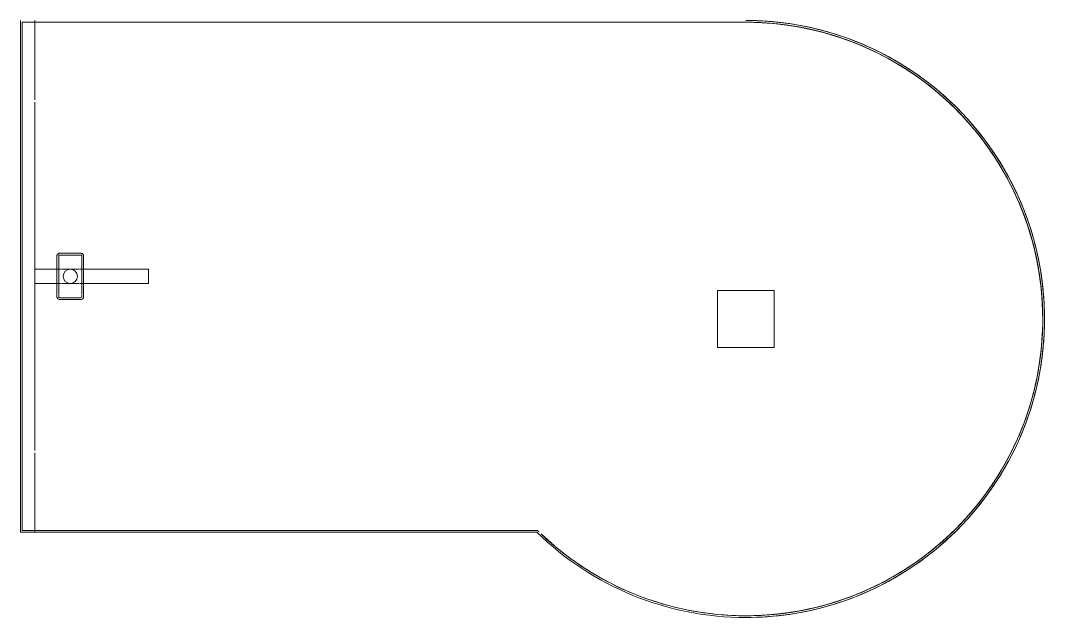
# Model space of a CAD drawing. Header units: inches. Extents: x 0 to 2535, y 0 to 2052.
# Drawn here: x 1863.6 to 1935.6, y 1928.2 to 1970.2 of the extents above; entities that cross this region are included whole.
import ezdxf

# ---------------------------------------------------------------- set-up
doc = ezdxf.new("R2010")
doc.units = ezdxf.units.IN
doc.header["$MEASUREMENT"] = 0
doc.layers.add('I-FURN', color=30, linetype='Continuous', lineweight=9)
doc.layers.add('I-FURN-PNLS', color=30, linetype='Continuous', lineweight=9)

# ---------------------------------------------------------------- blocks, each defined once
blk = doc.blocks.new('Zira Wksta 12 - Type 1-V41-Level 07  POWER _ SIGNAL')
at = {"layer": 'I-FURN'}
for p, q in [((-49, -13), (-53, -13)), ((-53, -13), (-53, -17)), ((-53, -17), (-53, -13)), ((-53, -13), (-49, -13)), ((-49, -17), (-49, -13)), ((-49, -13), (-49, -17)), ((-53, -17), (-49, -17)), ((-49, -17), (-53, -17))]:
    blk.add_line(p, q, dxfattribs=at)
at = {"layer": 'I-FURN-PNLS'}
for p, q in [((-36.303, 0), (0, 0)), ((0, 0), (-36.303, 0)), ((-36.303, 0), (0, 0)), ((0, 0), (-1, 0)), ((-1, 0), (-1, -0.122)), ((-1, -0.122), (-1, 0)), ((-1, 0), (0, 0)), ((0, 0), (0, -36)), ((0, -36), (0, 0)), ((0, 0), (0, -36)), ((0, -36), (0, 0)), ((0, 0), (0, -36)), ((-36.354, -0.125), (-0.125, -0.125)), ((-0.125, -0.125), (-36.354, -0.125)), ((-0.125, -0.125), (-36.354, -0.125)), ((-36.354, -0.125), (-0.125, -0.125)), ((-36.303, 0), (0, 0)), ((-1, -0.125), (-1, -3.566)), ((-1, -3.566), (-1, -0.125)), ((-0.125, -0.125), (-0.125, -35.861)), ((-0.125, -35.875), (-0.125, -0.125)), ((-0.125, -35.875), (-0.125, -0.125)), ((-0.125, -0.125), (-0.125, -35.861)), ((0, 0), (0, -36)), ((-1, -3.598), (-1, -5.583)), ((-1, -5.583), (-1, -3.598)), ((-1, -5.738), (-1, -30.262)), ((-1, -17.5), (-1, -5.738)), ((-2.75, -16.375), (-4.25, -16.375)), ((-4.25, -16.375), (-2.75, -16.375)), ((-4.182, -16.5), (-4.25, -16.5)), ((-4.25, -16.5), (-4.182, -16.5)), ((-2.833, -16.5), (-4.167, -16.5)), ((-4.167, -16.5), (-2.833, -16.5)), ((-2.75, -16.5), (-2.818, -16.5)), ((-2.818, -16.5), (-2.75, -16.5)), ((-4.437, -16.562), (-4.437, -19.437)), ((-4.437, -19.437), (-4.437, -16.562)), ((-4.312, -16.562), (-4.312, -16.71)), ((-4.312, -16.71), (-4.312, -16.562)), ((-4.312, -16.745), (-4.312, -19.255)), ((-4.312, -19.255), (-4.312, -16.745)), ((-2.687, -16.71), (-2.687, -16.562)), ((-2.687, -16.562), (-2.687, -16.71)), ((-2.687, -19.255), (-2.687, -16.745)), ((-2.687, -16.745), (-2.687, -19.255)), ((-2.562, -19.437), (-2.562, -16.562)), ((-2.562, -16.562), (-2.562, -19.437)), ((-7.549, -17.5), (-9, -17.5)), ((-9, -17.5), (-9, -18.5)), ((-9, -18.5), (-9, -17.5)), ((-9, -17.5), (-7.549, -17.5)), ((-4.437, -17.5), (-7.527, -17.5)), ((-7.527, -17.5), (-4.437, -17.5)), ((-4.312, -17.5), (-4.437, -17.5)), ((-4.437, -17.5), (-4.312, -17.5)), ((-4.152, -17.5), (-4.312, -17.5)), ((-4.312, -17.5), (-4.152, -17.5)), ((-3.644, -17.5), (-4.112, -17.5)), ((-4.112, -17.5), (-3.644, -17.5)), ((-3.361, -17.5), (-3.639, -17.5)), ((-3.639, -17.5), (-3.361, -17.5)), ((-2.966, -17.5), (-3.356, -17.5)), ((-3.356, -17.5), (-2.966, -17.5)), ((-2.888, -17.5), (-2.961, -17.5)), ((-2.961, -17.5), (-2.888, -17.5)), ((-2.687, -17.5), (-2.848, -17.5)), ((-2.848, -17.5), (-2.687, -17.5)), ((-2.562, -17.5), (-2.687, -17.5)), ((-2.687, -17.5), (-2.562, -17.5)), ((-1, -17.5), (-2.562, -17.5)), ((-2.562, -17.5), (-1, -17.5)), ((-1, -18.5), (-1, -17.5)), ((-1, -17.5), (-1, -18.5)), ((-1, -18.5), (-1, -17.5)), ((-9, -18.5), (-5.891, -18.5)), ((-5.891, -18.5), (-9, -18.5)), ((-5.868, -18.5), (-4.437, -18.5)), ((-4.437, -18.5), (-5.868, -18.5)), ((-4.437, -18.5), (-4.312, -18.5)), ((-4.312, -18.5), (-4.437, -18.5)), ((-4.312, -18.5), (-4.152, -18.5)), ((-4.152, -18.5), (-4.312, -18.5)), ((-4.112, -18.5), (-3.644, -18.5)), ((-3.644, -18.5), (-4.112, -18.5)), ((-3.639, -18.5), (-3.361, -18.5)), ((-3.361, -18.5), (-3.639, -18.5)), ((-3.356, -18.5), (-2.966, -18.5)), ((-2.966, -18.5), (-3.356, -18.5)), ((-2.961, -18.5), (-2.888, -18.5)), ((-2.888, -18.5), (-2.961, -18.5)), ((-2.848, -18.5), (-2.687, -18.5)), ((-2.687, -18.5), (-2.848, -18.5)), ((-2.687, -18.5), (-2.563, -18.5)), ((-2.563, -18.5), (-2.687, -18.5)), ((-2.562, -18.5), (-1, -18.5)), ((-1, -18.5), (-2.562, -18.5)), ((-1, -30.262), (-1, -18.5)), ((-4.312, -19.29), (-4.312, -19.437)), ((-4.312, -19.437), (-4.312, -19.29)), ((-2.687, -19.437), (-2.687, -19.29)), ((-2.687, -19.29), (-2.687, -19.437)), ((-4.25, -19.5), (-4.182, -19.5)), ((-4.182, -19.5), (-4.25, -19.5)), ((-4.25, -19.625), (-2.75, -19.625)), ((-2.75, -19.625), (-4.25, -19.625)), ((-4.167, -19.5), (-2.833, -19.5)), ((-2.833, -19.5), (-4.167, -19.5)), ((-2.818, -19.5), (-2.75, -19.5)), ((-2.75, -19.5), (-2.818, -19.5)), ((-1, -30.417), (-1, -32.402)), ((-1, -32.402), (-1, -30.417)), ((-1, -32.44), (-1, -35.861)), ((-1, -35.861), (-1, -32.44)), ((-0.126, -35.875), (-51, -35.875)), ((-51, -35.875), (-0.126, -35.875)), ((-51, -35.875), (-0.126, -35.875)), ((-0.126, -35.875), (-51, -35.875)), ((-1, -35.877), (-1, -36)), ((-1, -36), (-1, -35.877)), ((-0.125, -35.861), (-0.125, -35.875)), ((-0.125, -35.861), (-0.125, -35.875))]:
    blk.add_line(p, q, dxfattribs=at)
for centre, radius, start, end in [((-51, -15), 21, 90, 270), ((-51, -15), 21, 90, 270), ((-51, -15), 20.875, 90, 180), ((-51, -15), 20.875, 90, 155.45455), ((-51, -15), 20.875, 90, 139.09091), ((-51, -15), 20.875, 90, 106.36364), ((-51, -15), 21, 98.38202, 101.16837), ((-51, -15), 21, 98.38202, 101.16837), ((-51, -15), 21, 90, 98.38202), ((-51, -15), 21, 90, 98.38202), ((-51, -15), 21, 45.58469, 90), ((-51, -15), 21, 45.58469, 90), ((-51, -15), 21, 45.58469, 90), ((-51, -15), 21, 45.58469, 90), ((-51, -15), 20.875, 82.57413, 90), ((-51, -15), 20.875, 46.39454, 90), ((-51, -15), 20.875, 46.39454, 90), ((-51, -15), 20.875, 75.14827, 90), ((-51, -15), 21, 106.76444, 110.10307), ((-51, -15), 21, 106.76444, 110.10307), ((-51, -15), 21, 101.16837, 106.76444), ((-51, -15), 21, 101.16837, 106.76444), ((-51, -15), 20.875, 67.7224, 82.57413), ((-51, -15), 20.875, 60.29653, 75.14827), ((-51, -15), 20.875, 106.36364, 122.72727), ((-51, -15), 21, 110.10307, 115.14733), ((-51, -15), 21, 110.10307, 115.14733), ((-51, -15), 21, 115.14733, 118.71869), ((-51, -15), 21, 115.14733, 118.71869), ((-51, -15), 20.875, 60.29653, 67.7224), ((-51, -15), 21, 118.71869, 123.53081), ((-51, -15), 21, 118.71869, 123.53081), ((-51, -15), 20.875, 52.87067, 60.29653), ((-51, -15), 20.875, 46.39454, 60.29653), ((-51, -15), 20.875, 122.72727, 130.90909), ((-51, -15), 21, 123.53081, 127.22796), ((-51, -15), 21, 123.53081, 127.22796), ((-51, -15), 21, 127.22796, 131.91499), ((-51, -15), 21, 127.22796, 131.91499), ((-51, -15), 20.875, 46.39454, 52.87067), ((-51, -15), 20.875, 130.90909, 155.45455), ((-51, -15), 21, 131.91499, 135.6889), ((-51, -15), 21, 131.91499, 135.6889), ((-51, -15), 21, 135.6889, 140.30003), ((-51, -15), 21, 135.6889, 140.30003), ((-51, -15), 20.875, 45.63378, 45.87267), ((-51, -15), 20.875, 45.63378, 45.87267), ((-51, -15), 20.875, 45.63378, 45.87267), ((-51, -15), 20.875, 45.63378, 45.87267), ((-51, -15), 20.875, 45.4448, 45.63378), ((-51, -15), 20.875, 45.4448, 45.63378), ((-51, -15), 20.875, 45.4448, 45.63378), ((-51, -15), 20.875, 45.4448, 45.63378), ((-51, -15), 20.875, 139.09091, 147.27273), ((-51, -15), 21, 140.30003, 144.12384), ((-51, -15), 21, 140.30003, 144.12384), ((-51, -15), 21, 144.12384, 148.68613), ((-51, -15), 21, 144.12384, 148.68613), ((-51, -15), 20.875, 147.27273, 163.63636), ((-51, -15), 21, 148.68613, 152.54318), ((-51, -15), 21, 148.68613, 152.54318), ((-51, -15), 21, 152.54318, 157.07354), ((-51, -15), 21, 152.54318, 157.07354), ((-51, -15), 20.875, 155.45455, 163.63636), ((-51, -15), 20.875, 155.45455, 163.63636), ((-51, -15), 21, 157.07354, 158.86974), ((-51, -15), 21, 157.07354, 158.86974), ((-51, -15), 21, 158.94016, 160.95245), ((-51, -15), 21, 158.94016, 160.95245), ((-51, -15), 21, 160.95245, 165.46261), ((-51, -15), 21, 160.95245, 165.46261), ((-51, -15), 20.875, 163.63636, 180), ((-51, -15), 20.875, 163.63636, 171.81818), ((-51, -15), 20.875, 163.63636, 171.81818), ((-51, -15), 21, 165.46261, 169.35484), ((-51, -15), 21, 165.46261, 169.35484), ((-51, -15), 21, 169.35484, 173.85378), ((-51, -15), 21, 169.35484, 173.85378), ((-51, -15), 20.875, 171.81818, 180), ((-51, -15), 20.875, 171.81818, 180), ((-51, -15), 21, 173.85378, 177.75233), ((-51, -15), 21, 173.85378, 177.75233), ((-51, -15), 21, 177.75233, 180), ((-51, -15), 21, 177.75233, 180), ((-51, -15), 21, 180, 182.24767), ((-51, -15), 21, 180, 182.24767), ((-51, -15), 20.875, 180, 204.54545), ((-51, -15), 20.875, 180, 270), ((-51, -15), 20.875, 180, 188.18182), ((-51, -15), 20.875, 180, 220.90909), ((-51, -15), 21, 182.24767, 186.14622), ((-51, -15), 21, 182.24767, 186.14622), ((-4.25, -16.562), 0.188, 90, 180), ((-4.25, -16.562), 0.188, 165, 180), ((-4.25, -16.562), 0.187, 135, 165), ((-4.25, -16.562), 0.188, 105, 135), ((-4.25, -16.562), 0.0625, 90, 180), ((-4.25, -16.562), 0.0625, 90, 180), ((-4.25, -16.562), 0.188, 90, 105), ((-2.75, -16.562), 0.188, 360, 90), ((-2.75, -16.562), 0.188, 15, 90), ((-2.75, -16.562), 0.0625, 75, 90), ((-2.75, -16.562), 0.0625, 0, 90), ((-2.75, -16.562), 0.0625, 45, 75), ((-2.75, -16.562), 0.0625, 30, 45), ((-2.75, -16.562), 0.0625, 15, 30), ((-2.75, -16.562), 0.0625, 360, 15), ((-2.75, -16.562), 0.188, 0, 15), ((-51, -15), 21, 186.14622, 190.64516), ((-51, -15), 21, 186.14622, 190.64516), ((-51, -15), 20.875, 188.18182, 196.36364), ((-3.5, -18), 0.5, 90, 270), ((-3.5, -18), 0.5, 90, 270), ((-3.5, -18), 0.5, 270, 90), ((-3.5, -18), 0.5, 270, 90), ((-51, -15), 21, 190.64516, 194.53739), ((-51, -15), 21, 190.64516, 194.53739), ((-4.25, -19.437), 0.188, 180, 270), ((-4.25, -19.437), 0.188, 180, 195), ((-4.25, -19.437), 0.0625, 180, 195), ((-4.25, -19.437), 0.0625, 180, 270), ((-2.75, -19.437), 0.188, 270, 360), ((-2.75, -19.437), 0.0625, 270, 0), ((-2.75, -19.437), 0.0625, 345, 0), ((-2.75, -19.437), 0.187, 345, 0), ((-4.25, -19.437), 0.188, 195, 225), ((-4.25, -19.437), 0.188, 225, 255), ((-4.25, -19.437), 0.0625, 195, 210), ((-4.25, -19.437), 0.0625, 210, 240), ((-4.25, -19.437), 0.188, 255, 270), ((-4.25, -19.437), 0.0625, 240, 270), ((-2.75, -19.437), 0.0625, 270, 345), ((-2.75, -19.437), 0.188, 270, 285), ((-2.75, -19.437), 0.187, 285, 315), ((-2.75, -19.437), 0.187, 315, 345), ((-51, -15), 21, 194.53739, 199.04755), ((-51, -15), 21, 194.53739, 199.04755), ((-51, -15), 20.875, 196.36364, 204.54545), ((-51, -15), 21, 199.04755, 200.954), ((-51, -15), 21, 199.04755, 200.954), ((-51, -15), 21, 201.05984, 202.92646), ((-51, -15), 21, 201.05984, 202.92646), ((-51, -15), 21, 202.92646, 204.54545), ((-51, -15), 21, 202.92646, 207.45682), ((-51, -15), 21, 204.54545, 207.45682), ((-51, -15), 20.875, 204.54545, 212.72727), ((-51, -15), 20.875, 204.54545, 212.72727), ((-51, -15), 21, 207.45682, 209.71408), ((-51, -15), 21, 207.45682, 209.71408), ((-51, -15), 21, 209.7632, 211.31387), ((-51, -15), 21, 209.7632, 211.31387), ((-51, -15), 21, 211.31387, 212.72727), ((-51, -15), 21, 211.31387, 215.87616), ((-51, -15), 21, 212.72727, 215.87616), ((-51, -15), 20.875, 212.72727, 229.09091), ((-51, -15), 20.875, 212.72727, 220.90909), ((-51, -15), 21, 215.87616, 219.69997), ((-51, -15), 21, 215.87616, 219.69997), ((-51, -15), 21, 219.69997, 220.90909), ((-51, -15), 21, 219.69997, 224.3111), ((-51, -15), 21, 220.90909, 224.3111), ((-51, -15), 20.875, 220.90909, 229.09091), ((-51, -15), 20.875, 220.90909, 245.45455), ((-51, -15), 21, 224.3111, 228.08501), ((-51, -15), 21, 224.3111, 228.08501), ((-51, -15), 21, 228.08501, 229.09091), ((-51, -15), 21, 228.08501, 232.77204), ((-51, -15), 21, 229.09091, 232.77204), ((-51, -15), 20.875, 229.09091, 270), ((-51, -15), 20.875, 229.09091, 237.27273), ((-51, -15), 21, 232.77204, 236.46919), ((-51, -15), 21, 232.77204, 236.46919), ((-51, -15), 21, 236.46919, 237.27273), ((-51, -15), 21, 236.46919, 241.28131), ((-51, -15), 21, 237.27273, 241.28131), ((-51, -15), 20.875, 237.27273, 270), ((-51, -15), 21, 241.28131, 244.85267), ((-51, -15), 21, 241.28131, 244.85267), ((-51, -15), 21, 244.85267, 245.45455), ((-51, -15), 21, 244.85267, 249.89693), ((-51, -15), 21, 245.45455, 249.89693), ((-51, -15), 20.875, 245.45455, 270), ((-51, -15), 21, 249.89693, 253.23556), ((-51, -15), 21, 249.89693, 253.23556), ((-51, -15), 21, 253.23556, 253.63636), ((-51, -15), 21, 253.23556, 258.83163), ((-51, -15), 21, 253.63636, 258.83163), ((-51, -15), 21, 258.83163, 261.61798), ((-51, -15), 21, 258.83163, 261.61798), ((-51, -15), 21, 261.61798, 261.81818), ((-51, -15), 21, 261.61798, 270), ((-51, -15), 21, 261.81818, 270)]:
    blk.add_arc(centre, radius, start, end, dxfattribs=at)

msp = doc.modelspace()

# ---------------------------------------------------------------- block references
at = {"layer": 'I-FURN', "rotation": 180}
msp.add_blockref('Zira Wksta 12 - Type 1-V41-Level 07  POWER _ SIGNAL', (1863.626, 1934.167), dxfattribs=at)

doc.saveas('drawing.dxf')
